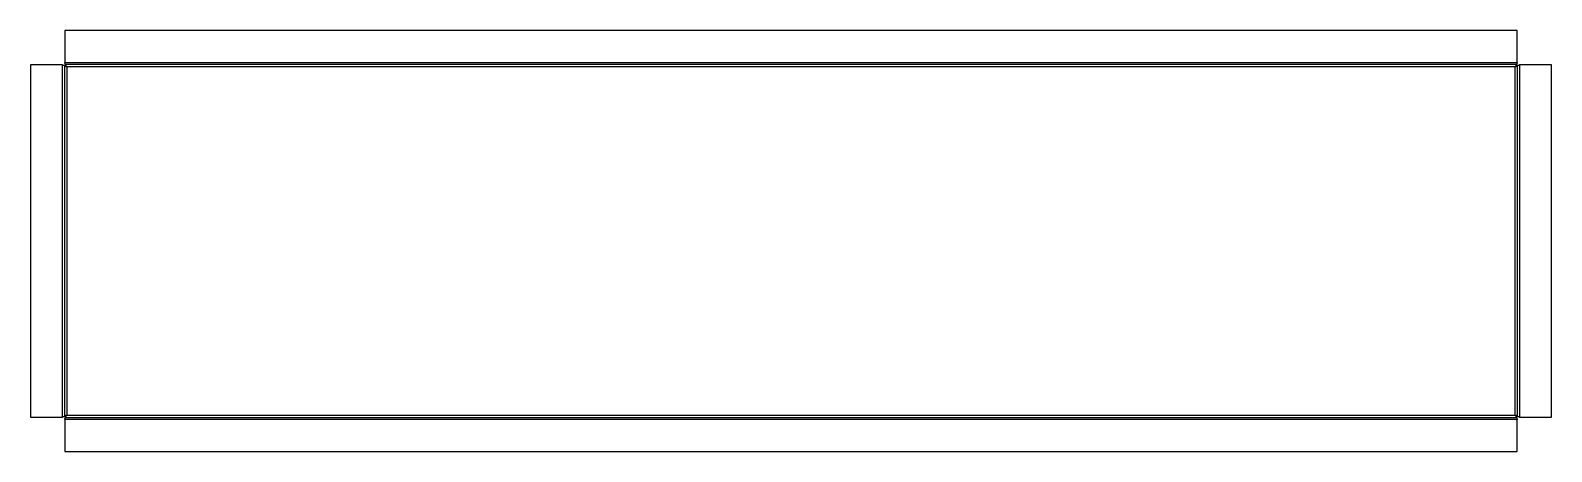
# Model space of a CAD drawing. Header units: millimetres. Extents: x -18 to 789, y 0 to 224.
import ezdxf

# ---------------------------------------------------------------- set-up
doc = ezdxf.new("R2010")
doc.units = ezdxf.units.MM

msp = doc.modelspace()

# ---------------------------------------------------------------- linework, layer by layer
at = {"layer": 'BEND'}
for p, q in [((-0.2, 204.9), (-0.2, 18.63)), ((770.57, 205.39), (0.29, 205.39)), ((771.06, 18.63), (771.06, 204.9)), ((0.29, 18.13), (770.57, 18.13))]:
    msp.add_line(p, q, dxfattribs=at)
at = {"layer": 'BEND_EXTENT'}
for p, q in [((-1.33, 18.33), (-1.33, 205.19)), ((0, 206.52), (770.86, 206.52)), ((0.93, 204.19), (0.93, 19.33)), ((769.86, 204.26), (1, 204.26)), ((769.93, 19.33), (769.93, 204.19)), ((772.19, 205.19), (772.19, 18.33)), ((770.86, 17), (0, 17)), ((1, 19.26), (769.86, 19.26))]:
    msp.add_line(p, q, dxfattribs=at)
at = {"layer": 'OUTER_PROFILES'}
for p, q in [((770.86, 223.52), (0, 223.52)), ((0, 223.52), (0, 206.52)), ((770.86, 206.52), (770.86, 223.52)), ((-1.33, 205.19), (-18.33, 205.19)), ((-18.33, 205.19), (-18.33, 18.33)), ((789.19, 205.19), (772.19, 205.19)), ((789.19, 18.33), (789.19, 205.19)), ((-18.33, 18.33), (-1.33, 18.33)), ((0, 17), (0, 0)), ((770.86, 0), (770.86, 17)), ((772.19, 18.33), (789.19, 18.33)), ((0, 0), (770.86, 0))]:
    msp.add_line(p, q, dxfattribs=at)
for centre, start, end in [((0.96, 204.23), -135, 45), ((769.89, 204.23), 135, 315), ((0.96, 19.3), -45, 135), ((769.89, 19.3), 45, 225)]:
    msp.add_arc(centre, 0.05, start, end, dxfattribs=at)
for points, knots in [([(-1.33, 205.19), (-1.32, 205.19), (-1.31, 205.19), (-1.3, 205.19), (-1.28, 205.19), (-1.27, 205.19), (-1.26, 205.19), (-1.25, 205.19), (-1.24, 205.19), (-1.22, 205.19), (-1.21, 205.19), (-1.2, 205.19), (-1.19, 205.19), (-1.18, 205.19), (-1.17, 205.18), (-1.15, 205.18), (-1.14, 205.18), (-1.13, 205.18), (-1.12, 205.18), (-1.11, 205.18), (-1.09, 205.18), (-1.08, 205.18), (-1.07, 205.17), (-1.06, 205.17), (-1.05, 205.17), (-1.03, 205.17), (-1.02, 205.17), (-1.01, 205.17), (-1, 205.16), (-0.99, 205.16), (-0.97, 205.16), (-0.96, 205.16), (-0.95, 205.16), (-0.94, 205.15), (-0.93, 205.15), (-0.91, 205.15), (-0.9, 205.15), (-0.89, 205.14), (-0.88, 205.14), (-0.87, 205.14), (-0.85, 205.14), (-0.84, 205.13), (-0.83, 205.13), (-0.82, 205.13), (-0.81, 205.13), (-0.79, 205.12), (-0.78, 205.12), (-0.77, 205.12), (-0.76, 205.11), (-0.75, 205.11), (-0.73, 205.11), (-0.72, 205.1), (-0.71, 205.1), (-0.7, 205.1), (-0.69, 205.09), (-0.67, 205.09), (-0.66, 205.08), (-0.65, 205.08), (-0.64, 205.08), (-0.63, 205.07), (-0.61, 205.07), (-0.6, 205.07), (-0.59, 205.06), (-0.58, 205.06), (-0.57, 205.05), (-0.55, 205.05), (-0.54, 205.04), (-0.53, 205.04), (-0.52, 205.04), (-0.51, 205.03), (-0.49, 205.03), (-0.48, 205.02), (-0.47, 205.02), (-0.46, 205.01), (-0.45, 205.01), (-0.43, 205), (-0.42, 205), (-0.41, 204.99), (-0.4, 204.99), (-0.39, 204.98), (-0.38, 204.98), (-0.36, 204.97), (-0.35, 204.97), (-0.34, 204.96), (-0.33, 204.96), (-0.32, 204.95), (-0.3, 204.95), (-0.29, 204.94), (-0.28, 204.94), (-0.27, 204.93), (-0.26, 204.92), (-0.24, 204.92), (-0.23, 204.91), (-0.22, 204.91), (-0.21, 204.9), (-0.2, 204.9), (-0.18, 204.89), (-0.17, 204.88), (-0.16, 204.88), (-0.15, 204.87), (-0.14, 204.87), (-0.12, 204.86), (-0.11, 204.85), (-0.1, 204.85), (-0.09, 204.84), (-0.08, 204.83), (-0.06, 204.83), (-0.05, 204.82), (-0.04, 204.81), (-0.03, 204.81), (-0.02, 204.8), (0, 204.79), (0.01, 204.79), (0.02, 204.78), (0.03, 204.77), (0.04, 204.77), (0.06, 204.76), (0.07, 204.75), (0.08, 204.75), (0.09, 204.74), (0.1, 204.73), (0.12, 204.73), (0.13, 204.72), (0.14, 204.71), (0.15, 204.71), (0.16, 204.7), (0.18, 204.69), (0.19, 204.68), (0.2, 204.68), (0.21, 204.67), (0.22, 204.66), (0.24, 204.65), (0.25, 204.65), (0.26, 204.64), (0.27, 204.63), (0.28, 204.63), (0.3, 204.62), (0.31, 204.61), (0.32, 204.6), (0.33, 204.59), (0.34, 204.59), (0.35, 204.58), (0.37, 204.57), (0.38, 204.56), (0.39, 204.56), (0.4, 204.55), (0.41, 204.54), (0.43, 204.53), (0.44, 204.53), (0.45, 204.52), (0.46, 204.51), (0.47, 204.5), (0.49, 204.49), (0.5, 204.49), (0.51, 204.48), (0.52, 204.47), (0.53, 204.46), (0.55, 204.45), (0.56, 204.45), (0.57, 204.44), (0.58, 204.43), (0.59, 204.42), (0.61, 204.41), (0.62, 204.41), (0.63, 204.4), (0.64, 204.39), (0.65, 204.38), (0.67, 204.37), (0.68, 204.36), (0.69, 204.36), (0.7, 204.35), (0.71, 204.34), (0.73, 204.33), (0.74, 204.32), (0.75, 204.32), (0.76, 204.31), (0.77, 204.3), (0.79, 204.29), (0.8, 204.28), (0.81, 204.27), (0.83, 204.26)], [-0.216126, -0.216126, -0.216126, -0.216126, -0.2130563, -0.2130563, -0.2130563, -0.2099777, -0.2099777, -0.2099777, -0.2068889, -0.2068889, -0.2068889, -0.2037813, -0.2037813, -0.2037813, -0.2006648, -0.2006648, -0.2006648, -0.1975413, -0.1975413, -0.1975413, -0.1943957, -0.1943957, -0.1943957, -0.1912462, -0.1912462, -0.1912462, -0.188094, -0.188094, -0.188094, -0.1849154, -0.1849154, -0.1849154, -0.1817358, -0.1817358, -0.1817358, -0.1785562, -0.1785562, -0.1785562, -0.1753361, -0.1753361, -0.1753361, -0.1721008, -0.1721008, -0.1721008, -0.1688512, -0.1688512, -0.1688512, -0.1655512, -0.1655512, -0.1655512, -0.1622383, -0.1622383, -0.1622383, -0.1589131, -0.1589131, -0.1589131, -0.1555348, -0.1555348, -0.1555348, -0.1521448, -0.1521448, -0.1521448, -0.1487434, -0.1487434, -0.1487434, -0.1452861, -0.1452861, -0.1452861, -0.1418171, -0.1418171, -0.1418171, -0.1383363, -0.1383363, -0.1383363, -0.1347967, -0.1347967, -0.1347967, -0.1312547, -0.1312547, -0.1312547, -0.1277238, -0.1277238, -0.1277238, -0.1241583, -0.1241583, -0.1241583, -0.1206054, -0.1206054, -0.1206054, -0.1170655, -0.1170655, -0.1170655, -0.113494, -0.113494, -0.113494, -0.1099368, -0.1099368, -0.1099368, -0.1063941, -0.1063941, -0.1063941, -0.1028234, -0.1028234, -0.1028234, -0.0992682, -0.0992682, -0.0992682, -0.0957288, -0.0957288, -0.0957288, -0.0921654, -0.0921654, -0.0921654, -0.0886187, -0.0886187, -0.0886187, -0.0850886, -0.0850886, -0.0850886, -0.0815391, -0.0815391, -0.0815391, -0.078007, -0.078007, -0.078007, -0.0744918, -0.0744918, -0.0744918, -0.070952, -0.070952, -0.070952, -0.0674172, -0.0674172, -0.0674172, -0.0638876, -0.0638876, -0.0638876, -0.0603347, -0.0603347, -0.0603347, -0.0567872, -0.0567872, -0.0567872, -0.0532453, -0.0532453, -0.0532453, -0.0496847, -0.0496847, -0.0496847, -0.0461298, -0.0461298, -0.0461298, -0.0425805, -0.0425805, -0.0425805, -0.0390174, -0.0390174, -0.0390174, -0.03546, -0.03546, -0.03546, -0.0319085, -0.0319085, -0.0319085, -0.028348, -0.028348, -0.028348, -0.0247933, -0.0247933, -0.0247933, -0.0212442, -0.0212442, -0.0212442, -0.0176909, -0.0176909, -0.0176909, -0.0141437, -0.0141437, -0.0141437, -0.0100305, -0.0100305, -0.0100305, -0.0100305]), ([(0.93, 204.36), (0.92, 204.38), (0.91, 204.39), (0.9, 204.41), (0.89, 204.42), (0.88, 204.43), (0.88, 204.44), (0.87, 204.45), (0.86, 204.47), (0.85, 204.48), (0.84, 204.49), (0.83, 204.5), (0.83, 204.51), (0.82, 204.53), (0.81, 204.54), (0.8, 204.55), (0.79, 204.56), (0.79, 204.57), (0.78, 204.59), (0.77, 204.6), (0.76, 204.61), (0.75, 204.62), (0.75, 204.63), (0.74, 204.64), (0.73, 204.66), (0.72, 204.67), (0.71, 204.68), (0.71, 204.69), (0.7, 204.7), (0.69, 204.72), (0.68, 204.73), (0.67, 204.74), (0.67, 204.75), (0.66, 204.76), (0.65, 204.78), (0.64, 204.79), (0.63, 204.8), (0.63, 204.81), (0.62, 204.82), (0.61, 204.84), (0.6, 204.85), (0.6, 204.86), (0.59, 204.87), (0.58, 204.88), (0.57, 204.9), (0.57, 204.91), (0.56, 204.92), (0.55, 204.93), (0.54, 204.94), (0.54, 204.96), (0.53, 204.97), (0.52, 204.98), (0.51, 204.99), (0.51, 205), (0.5, 205.02), (0.49, 205.03), (0.49, 205.04), (0.48, 205.05), (0.47, 205.06), (0.46, 205.08), (0.46, 205.09), (0.45, 205.1), (0.44, 205.11), (0.44, 205.12), (0.43, 205.14), (0.42, 205.15), (0.42, 205.16), (0.41, 205.17), (0.4, 205.18), (0.4, 205.2), (0.39, 205.21), (0.38, 205.22), (0.38, 205.23), (0.37, 205.24), (0.36, 205.26), (0.36, 205.27), (0.35, 205.28), (0.34, 205.29), (0.34, 205.3), (0.33, 205.31), (0.33, 205.33), (0.32, 205.34), (0.31, 205.35), (0.31, 205.36), (0.3, 205.37), (0.3, 205.39), (0.29, 205.4), (0.28, 205.41), (0.28, 205.42), (0.27, 205.43), (0.27, 205.45), (0.26, 205.46), (0.26, 205.47), (0.25, 205.48), (0.24, 205.49), (0.24, 205.51), (0.23, 205.52), (0.23, 205.53), (0.22, 205.54), (0.22, 205.55), (0.21, 205.57), (0.21, 205.58), (0.2, 205.59), (0.2, 205.6), (0.19, 205.61), (0.19, 205.63), (0.18, 205.64), (0.18, 205.65), (0.17, 205.66), (0.17, 205.67), (0.16, 205.69), (0.16, 205.7), (0.16, 205.71), (0.15, 205.72), (0.15, 205.73), (0.14, 205.75), (0.14, 205.76), (0.13, 205.77), (0.13, 205.78), (0.13, 205.79), (0.12, 205.81), (0.12, 205.82), (0.11, 205.83), (0.11, 205.84), (0.11, 205.85), (0.1, 205.87), (0.1, 205.88), (0.1, 205.89), (0.09, 205.9), (0.09, 205.91), (0.09, 205.93), (0.08, 205.94), (0.08, 205.95), (0.08, 205.96), (0.07, 205.97), (0.07, 205.99), (0.07, 206), (0.06, 206.01), (0.06, 206.02), (0.06, 206.03), (0.05, 206.04), (0.05, 206.06), (0.05, 206.07), (0.05, 206.08), (0.04, 206.09), (0.04, 206.1), (0.04, 206.12), (0.04, 206.13), (0.04, 206.14), (0.03, 206.15), (0.03, 206.16), (0.03, 206.18), (0.03, 206.19), (0.03, 206.2), (0.02, 206.21), (0.02, 206.22), (0.02, 206.24), (0.02, 206.25), (0.02, 206.26), (0.02, 206.27), (0.01, 206.28), (0.01, 206.3), (0.01, 206.31), (0.01, 206.32), (0.01, 206.33), (0.01, 206.34), (0.01, 206.36), (0.01, 206.37), (0, 206.38), (0, 206.39), (0, 206.4), (0, 206.42), (0, 206.43), (0, 206.44), (0, 206.45), (0, 206.46), (0, 206.48), (0, 206.49), (0, 206.5), (0, 206.51), (0, 206.52)], [-0.180272, -0.180272, -0.180272, -0.180272, -0.1762299, -0.1762299, -0.1762299, -0.1727528, -0.1727528, -0.1727528, -0.1692778, -0.1692778, -0.1692778, -0.165815, -0.165815, -0.165815, -0.1623548, -0.1623548, -0.1623548, -0.1588971, -0.1588971, -0.1588971, -0.1554586, -0.1554586, -0.1554586, -0.1520295, -0.1520295, -0.1520295, -0.1486097, -0.1486097, -0.1486097, -0.1452175, -0.1452175, -0.1452175, -0.1418337, -0.1418337, -0.1418337, -0.1384579, -0.1384579, -0.1384579, -0.1351127, -0.1351127, -0.1351127, -0.131775, -0.131775, -0.131775, -0.1284446, -0.1284446, -0.1284446, -0.1251481, -0.1251481, -0.1251481, -0.1218587, -0.1218587, -0.1218587, -0.1185764, -0.1185764, -0.1185764, -0.1153314, -0.1153314, -0.1153314, -0.1120936, -0.1120936, -0.1120936, -0.1088633, -0.1088633, -0.1088633, -0.1056738, -0.1056738, -0.1056738, -0.1024921, -0.1024921, -0.1024921, -0.0993191, -0.0993191, -0.0993191, -0.0961951, -0.0961951, -0.0961951, -0.0930849, -0.0930849, -0.0930849, -0.0899878, -0.0899878, -0.0899878, -0.0869403, -0.0869403, -0.0869403, -0.0839045, -0.0839045, -0.0839045, -0.0808801, -0.0808801, -0.0808801, -0.077905, -0.077905, -0.077905, -0.0749406, -0.0749406, -0.0749406, -0.0719871, -0.0719871, -0.0719871, -0.0690828, -0.0690828, -0.0690828, -0.0661893, -0.0661893, -0.0661893, -0.0633071, -0.0633071, -0.0633071, -0.060474, -0.060474, -0.060474, -0.0576522, -0.0576522, -0.0576522, -0.05484, -0.05484, -0.05484, -0.0520729, -0.0520729, -0.0520729, -0.0493148, -0.0493148, -0.0493148, -0.0465656, -0.0465656, -0.0465656, -0.0438591, -0.0438591, -0.0438591, -0.0411619, -0.0411619, -0.0411619, -0.0384745, -0.0384745, -0.0384745, -0.0358272, -0.0358272, -0.0358272, -0.0331905, -0.0331905, -0.0331905, -0.0305651, -0.0305651, -0.0305651, -0.0279771, -0.0279771, -0.0279771, -0.0253951, -0.0253951, -0.0253951, -0.0228128, -0.0228128, -0.0228128, -0.0202511, -0.0202511, -0.0202511, -0.0176907, -0.0176907, -0.0176907, -0.0151324, -0.0151324, -0.0151324, -0.0125912, -0.0125912, -0.0125912, -0.0100549, -0.0100549, -0.0100549, -0.0075249, -0.0075249, -0.0075249, -0.0050093, -0.0050093, -0.0050093, -0.0025012, -0.0025012, -0.0025012, 0, 0, 0, 0]), ([(0.83, 204.26), (0.84, 204.25), (0.85, 204.25), (0.86, 204.24), (0.87, 204.23), (0.88, 204.22), (0.89, 204.22), (0.91, 204.21), (0.92, 204.2), (0.93, 204.19)], [-0.01003048, -0.01003048, -0.01003048, -0.01003048, -0.00706338, -0.00706338, -0.00706338, -0.00352949, -0.00352949, -0.00352949, 0, 0, 0, 0]), ([(1, 204.26), (0.99, 204.27), (0.98, 204.29), (0.98, 204.3), (0.97, 204.31), (0.96, 204.32), (0.95, 204.33), (0.94, 204.34), (0.94, 204.35), (0.93, 204.36)], [-0.190175945, -0.190175945, -0.190175945, -0.190175945, -0.186683291, -0.186683291, -0.186683291, -0.183194691, -0.183194691, -0.183194691, -0.180272002, -0.180272002, -0.180272002, -0.180272002]), ([(769.93, 204.36), (769.92, 204.35), (769.92, 204.34), (769.91, 204.33), (769.9, 204.32), (769.89, 204.31), (769.88, 204.3), (769.88, 204.29), (769.87, 204.27), (769.86, 204.26)], [-0.01003048, -0.01003048, -0.01003048, -0.01003048, -0.00706338, -0.00706338, -0.00706338, -0.00352949, -0.00352949, -0.00352949, 0, 0, 0, 0]), ([(770.86, 206.52), (770.86, 206.51), (770.86, 206.5), (770.86, 206.49), (770.86, 206.48), (770.86, 206.46), (770.86, 206.45), (770.86, 206.43), (770.86, 206.4), (770.85, 206.38), (770.85, 206.37), (770.85, 206.36), (770.85, 206.34), (770.85, 206.33), (770.85, 206.32), (770.85, 206.31), (770.85, 206.3), (770.84, 206.28), (770.84, 206.27), (770.84, 206.26), (770.84, 206.25), (770.84, 206.24), (770.84, 206.22), (770.84, 206.21), (770.83, 206.2), (770.83, 206.19), (770.83, 206.18), (770.83, 206.16), (770.83, 206.15), (770.82, 206.14), (770.82, 206.13), (770.82, 206.12), (770.82, 206.1), (770.81, 206.09), (770.81, 206.08), (770.81, 206.07), (770.81, 206.06), (770.8, 206.04), (770.8, 206.03), (770.8, 206.02), (770.8, 206.01), (770.79, 206), (770.79, 205.99), (770.79, 205.97), (770.78, 205.96), (770.78, 205.95), (770.78, 205.94), (770.77, 205.93), (770.77, 205.91), (770.77, 205.9), (770.76, 205.89), (770.76, 205.88), (770.76, 205.87), (770.75, 205.85), (770.75, 205.84), (770.74, 205.83), (770.74, 205.82), (770.74, 205.81), (770.73, 205.79), (770.73, 205.78), (770.72, 205.77), (770.72, 205.76), (770.72, 205.75), (770.71, 205.73), (770.71, 205.72), (770.7, 205.71), (770.7, 205.7), (770.69, 205.69), (770.69, 205.67), (770.68, 205.66), (770.68, 205.65), (770.68, 205.64), (770.67, 205.63), (770.67, 205.61), (770.66, 205.6), (770.66, 205.59), (770.65, 205.58), (770.65, 205.57), (770.64, 205.55), (770.64, 205.54), (770.63, 205.53), (770.62, 205.52), (770.62, 205.51), (770.61, 205.49), (770.61, 205.48), (770.6, 205.47), (770.6, 205.46), (770.59, 205.45), (770.59, 205.43), (770.58, 205.42), (770.57, 205.41), (770.57, 205.4), (770.56, 205.39), (770.56, 205.37), (770.55, 205.36), (770.54, 205.35), (770.54, 205.34), (770.53, 205.33), (770.53, 205.31), (770.52, 205.3), (770.51, 205.29), (770.51, 205.28), (770.5, 205.27), (770.49, 205.26), (770.49, 205.24), (770.48, 205.23), (770.48, 205.22), (770.47, 205.21), (770.46, 205.2), (770.46, 205.18), (770.45, 205.17), (770.44, 205.16), (770.44, 205.15), (770.43, 205.14), (770.42, 205.12), (770.41, 205.11), (770.41, 205.1), (770.4, 205.09), (770.39, 205.08), (770.39, 205.06), (770.38, 205.05), (770.37, 205.04), (770.37, 205.03), (770.36, 205.02), (770.35, 205), (770.34, 204.99), (770.34, 204.98), (770.33, 204.97), (770.32, 204.96), (770.31, 204.94), (770.31, 204.93), (770.3, 204.92), (770.29, 204.91), (770.28, 204.9), (770.28, 204.88), (770.27, 204.87), (770.26, 204.86), (770.25, 204.85), (770.25, 204.84), (770.24, 204.82), (770.23, 204.81), (770.22, 204.8), (770.22, 204.79), (770.21, 204.78), (770.2, 204.76), (770.19, 204.75), (770.18, 204.74), (770.18, 204.73), (770.17, 204.72), (770.16, 204.7), (770.15, 204.69), (770.15, 204.68), (770.14, 204.67), (770.13, 204.66), (770.12, 204.64), (770.11, 204.63), (770.11, 204.62), (770.1, 204.61), (770.09, 204.6), (770.08, 204.59), (770.07, 204.57), (770.06, 204.56), (770.06, 204.55), (770.05, 204.54), (770.04, 204.53), (770.03, 204.51), (770.02, 204.5), (770.02, 204.49), (770.01, 204.48), (770, 204.47), (769.99, 204.45), (769.98, 204.44), (769.97, 204.43), (769.97, 204.42), (769.96, 204.41), (769.95, 204.39), (769.94, 204.38), (769.93, 204.36)], [-0.216126, -0.216126, -0.216126, -0.216126, -0.2130562, -0.2130562, -0.2130562, -0.2099776, -0.2099776, -0.2099776, -0.2037813, -0.2037813, -0.2037813, -0.2006648, -0.2006648, -0.2006648, -0.1975412, -0.1975412, -0.1975412, -0.1943956, -0.1943956, -0.1943956, -0.1912462, -0.1912462, -0.1912462, -0.1880939, -0.1880939, -0.1880939, -0.1849153, -0.1849153, -0.1849153, -0.1817357, -0.1817357, -0.1817357, -0.1785561, -0.1785561, -0.1785561, -0.1753361, -0.1753361, -0.1753361, -0.1721007, -0.1721007, -0.1721007, -0.1688511, -0.1688511, -0.1688511, -0.1655512, -0.1655512, -0.1655512, -0.1622383, -0.1622383, -0.1622383, -0.1589131, -0.1589131, -0.1589131, -0.1555348, -0.1555348, -0.1555348, -0.1521448, -0.1521448, -0.1521448, -0.1487434, -0.1487434, -0.1487434, -0.1452861, -0.1452861, -0.1452861, -0.1418171, -0.1418171, -0.1418171, -0.1383362, -0.1383362, -0.1383362, -0.1347966, -0.1347966, -0.1347966, -0.1312546, -0.1312546, -0.1312546, -0.1277238, -0.1277238, -0.1277238, -0.1241583, -0.1241583, -0.1241583, -0.1206053, -0.1206053, -0.1206053, -0.1170655, -0.1170655, -0.1170655, -0.113494, -0.113494, -0.113494, -0.1099367, -0.1099367, -0.1099367, -0.1063941, -0.1063941, -0.1063941, -0.1028233, -0.1028233, -0.1028233, -0.0992682, -0.0992682, -0.0992682, -0.0957288, -0.0957288, -0.0957288, -0.0921654, -0.0921654, -0.0921654, -0.0886186, -0.0886186, -0.0886186, -0.0850886, -0.0850886, -0.0850886, -0.0815391, -0.0815391, -0.0815391, -0.078007, -0.078007, -0.078007, -0.0744918, -0.0744918, -0.0744918, -0.070952, -0.070952, -0.070952, -0.0674172, -0.0674172, -0.0674172, -0.0638876, -0.0638876, -0.0638876, -0.0603347, -0.0603347, -0.0603347, -0.0567872, -0.0567872, -0.0567872, -0.0532453, -0.0532453, -0.0532453, -0.0496847, -0.0496847, -0.0496847, -0.0461298, -0.0461298, -0.0461298, -0.0425805, -0.0425805, -0.0425805, -0.0390174, -0.0390174, -0.0390174, -0.03546, -0.03546, -0.03546, -0.0319085, -0.0319085, -0.0319085, -0.028348, -0.028348, -0.028348, -0.0247933, -0.0247933, -0.0247933, -0.0212442, -0.0212442, -0.0212442, -0.0176909, -0.0176909, -0.0176909, -0.0141437, -0.0141437, -0.0141437, -0.0100305, -0.0100305, -0.0100305, -0.0100305]), ([(769.93, 204.19), (769.94, 204.2), (769.95, 204.21), (769.97, 204.22), (769.98, 204.22), (769.99, 204.23), (770, 204.24), (770.01, 204.25), (770.02, 204.25), (770.03, 204.26)], [-0.190175976, -0.190175976, -0.190175976, -0.190175976, -0.186683321, -0.186683321, -0.186683321, -0.18319472, -0.18319472, -0.18319472, -0.18027203, -0.18027203, -0.18027203, -0.18027203]), ([(770.03, 204.26), (770.05, 204.27), (770.06, 204.28), (770.07, 204.29), (770.08, 204.3), (770.1, 204.31), (770.11, 204.32), (770.12, 204.32), (770.13, 204.33), (770.14, 204.34), (770.16, 204.35), (770.17, 204.36), (770.18, 204.36), (770.19, 204.37), (770.2, 204.38), (770.22, 204.39), (770.23, 204.4), (770.24, 204.41), (770.25, 204.41), (770.26, 204.42), (770.28, 204.43), (770.29, 204.44), (770.3, 204.45), (770.31, 204.45), (770.32, 204.46), (770.34, 204.47), (770.35, 204.48), (770.36, 204.49), (770.37, 204.49), (770.38, 204.5), (770.4, 204.51), (770.41, 204.52), (770.42, 204.53), (770.43, 204.53), (770.44, 204.54), (770.46, 204.55), (770.47, 204.56), (770.48, 204.56), (770.49, 204.57), (770.5, 204.58), (770.52, 204.59), (770.53, 204.59), (770.54, 204.6), (770.55, 204.61), (770.56, 204.62), (770.58, 204.63), (770.59, 204.63), (770.6, 204.64), (770.61, 204.65), (770.62, 204.65), (770.64, 204.66), (770.65, 204.67), (770.66, 204.68), (770.67, 204.68), (770.68, 204.69), (770.7, 204.7), (770.71, 204.71), (770.72, 204.71), (770.73, 204.72), (770.74, 204.73), (770.75, 204.73), (770.77, 204.74), (770.78, 204.75), (770.79, 204.75), (770.8, 204.76), (770.81, 204.77), (770.83, 204.77), (770.84, 204.78), (770.85, 204.79), (770.86, 204.79), (770.87, 204.8), (770.89, 204.81), (770.9, 204.81), (770.91, 204.82), (770.92, 204.83), (770.93, 204.83), (770.95, 204.84), (770.96, 204.85), (770.97, 204.85), (770.98, 204.86), (770.99, 204.87), (771.01, 204.87), (771.02, 204.88), (771.03, 204.88), (771.04, 204.89), (771.05, 204.9), (771.07, 204.9), (771.08, 204.91), (771.09, 204.91), (771.1, 204.92), (771.11, 204.92), (771.13, 204.93), (771.14, 204.94), (771.15, 204.94), (771.16, 204.95), (771.17, 204.95), (771.19, 204.96), (771.2, 204.96), (771.21, 204.97), (771.22, 204.97), (771.23, 204.98), (771.25, 204.98), (771.26, 204.99), (771.27, 204.99), (771.28, 205), (771.29, 205), (771.31, 205.01), (771.32, 205.01), (771.33, 205.02), (771.34, 205.02), (771.35, 205.03), (771.37, 205.03), (771.38, 205.04), (771.39, 205.04), (771.4, 205.04), (771.41, 205.05), (771.43, 205.05), (771.44, 205.06), (771.45, 205.06), (771.46, 205.07), (771.47, 205.07), (771.48, 205.07), (771.5, 205.08), (771.51, 205.08), (771.52, 205.08), (771.53, 205.09), (771.54, 205.09), (771.56, 205.1), (771.57, 205.1), (771.58, 205.1), (771.59, 205.11), (771.6, 205.11), (771.62, 205.11), (771.63, 205.12), (771.64, 205.12), (771.65, 205.12), (771.66, 205.13), (771.68, 205.13), (771.69, 205.13), (771.7, 205.13), (771.71, 205.14), (771.72, 205.14), (771.74, 205.14), (771.75, 205.14), (771.76, 205.15), (771.77, 205.15), (771.78, 205.15), (771.8, 205.15), (771.81, 205.16), (771.82, 205.16), (771.83, 205.16), (771.84, 205.16), (771.86, 205.16), (771.87, 205.17), (771.88, 205.17), (771.89, 205.17), (771.9, 205.17), (771.92, 205.17), (771.93, 205.17), (771.94, 205.18), (771.95, 205.18), (771.96, 205.18), (771.98, 205.18), (771.99, 205.18), (772, 205.18), (772.01, 205.18), (772.02, 205.18), (772.04, 205.19), (772.05, 205.19), (772.06, 205.19), (772.07, 205.19), (772.08, 205.19), (772.1, 205.19), (772.11, 205.19), (772.12, 205.19), (772.13, 205.19), (772.14, 205.19), (772.16, 205.19), (772.17, 205.19), (772.18, 205.19), (772.19, 205.19)], [-0.180272, -0.180272, -0.180272, -0.180272, -0.1762299, -0.1762299, -0.1762299, -0.1727528, -0.1727528, -0.1727528, -0.1692778, -0.1692778, -0.1692778, -0.1658151, -0.1658151, -0.1658151, -0.1623548, -0.1623548, -0.1623548, -0.1588971, -0.1588971, -0.1588971, -0.1554586, -0.1554586, -0.1554586, -0.1520296, -0.1520296, -0.1520296, -0.1486098, -0.1486098, -0.1486098, -0.1452175, -0.1452175, -0.1452175, -0.1418337, -0.1418337, -0.1418337, -0.1384579, -0.1384579, -0.1384579, -0.1351128, -0.1351128, -0.1351128, -0.131775, -0.131775, -0.131775, -0.1284446, -0.1284446, -0.1284446, -0.1251481, -0.1251481, -0.1251481, -0.1218587, -0.1218587, -0.1218587, -0.1185764, -0.1185764, -0.1185764, -0.1153314, -0.1153314, -0.1153314, -0.1120937, -0.1120937, -0.1120937, -0.1088633, -0.1088633, -0.1088633, -0.1056738, -0.1056738, -0.1056738, -0.1024921, -0.1024921, -0.1024921, -0.0993191, -0.0993191, -0.0993191, -0.0961951, -0.0961951, -0.0961951, -0.0930849, -0.0930849, -0.0930849, -0.0899878, -0.0899878, -0.0899878, -0.0869403, -0.0869403, -0.0869403, -0.0839045, -0.0839045, -0.0839045, -0.0808801, -0.0808801, -0.0808801, -0.077905, -0.077905, -0.077905, -0.0749407, -0.0749407, -0.0749407, -0.0719871, -0.0719871, -0.0719871, -0.0690828, -0.0690828, -0.0690828, -0.0661894, -0.0661894, -0.0661894, -0.0633071, -0.0633071, -0.0633071, -0.060474, -0.060474, -0.060474, -0.0576522, -0.0576522, -0.0576522, -0.05484, -0.05484, -0.05484, -0.0520729, -0.0520729, -0.0520729, -0.0493148, -0.0493148, -0.0493148, -0.0465656, -0.0465656, -0.0465656, -0.0438591, -0.0438591, -0.0438591, -0.0411619, -0.0411619, -0.0411619, -0.0384745, -0.0384745, -0.0384745, -0.0358272, -0.0358272, -0.0358272, -0.0331905, -0.0331905, -0.0331905, -0.0305651, -0.0305651, -0.0305651, -0.0279771, -0.0279771, -0.0279771, -0.0253951, -0.0253951, -0.0253951, -0.0228128, -0.0228128, -0.0228128, -0.0202511, -0.0202511, -0.0202511, -0.0176907, -0.0176907, -0.0176907, -0.0151324, -0.0151324, -0.0151324, -0.0125912, -0.0125912, -0.0125912, -0.0100549, -0.0100549, -0.0100549, -0.0075249, -0.0075249, -0.0075249, -0.0050093, -0.0050093, -0.0050093, -0.0025012, -0.0025012, -0.0025012, 0, 0, 0, 0]), ([(0.83, 19.26), (0.81, 19.25), (0.8, 19.24), (0.79, 19.23), (0.77, 19.22), (0.76, 19.22), (0.75, 19.21), (0.74, 19.2), (0.73, 19.19), (0.71, 19.18), (0.7, 19.18), (0.69, 19.17), (0.68, 19.16), (0.67, 19.15), (0.65, 19.14), (0.64, 19.13), (0.63, 19.13), (0.62, 19.12), (0.61, 19.11), (0.59, 19.1), (0.58, 19.09), (0.57, 19.09), (0.56, 19.08), (0.55, 19.07), (0.53, 19.06), (0.52, 19.05), (0.51, 19.05), (0.5, 19.04), (0.49, 19.03), (0.47, 19.02), (0.46, 19.01), (0.45, 19.01), (0.44, 19), (0.43, 18.99), (0.41, 18.98), (0.4, 18.98), (0.39, 18.97), (0.38, 18.96), (0.37, 18.95), (0.35, 18.94), (0.34, 18.94), (0.33, 18.93), (0.32, 18.92), (0.31, 18.91), (0.3, 18.91), (0.28, 18.9), (0.27, 18.89), (0.26, 18.88), (0.25, 18.88), (0.24, 18.87), (0.22, 18.86), (0.21, 18.85), (0.2, 18.85), (0.19, 18.84), (0.18, 18.83), (0.16, 18.83), (0.15, 18.82), (0.14, 18.81), (0.13, 18.8), (0.12, 18.8), (0.1, 18.79), (0.09, 18.78), (0.08, 18.78), (0.07, 18.77), (0.06, 18.76), (0.04, 18.76), (0.03, 18.75), (0.02, 18.74), (0.01, 18.74), (0, 18.73), (-0.02, 18.72), (-0.03, 18.72), (-0.04, 18.71), (-0.05, 18.7), (-0.06, 18.7), (-0.08, 18.69), (-0.09, 18.68), (-0.1, 18.68), (-0.11, 18.67), (-0.12, 18.66), (-0.14, 18.66), (-0.15, 18.65), (-0.16, 18.65), (-0.17, 18.64), (-0.18, 18.63), (-0.2, 18.63), (-0.21, 18.62), (-0.22, 18.62), (-0.23, 18.61), (-0.24, 18.61), (-0.26, 18.6), (-0.27, 18.59), (-0.28, 18.59), (-0.29, 18.58), (-0.3, 18.58), (-0.32, 18.57), (-0.33, 18.57), (-0.34, 18.56), (-0.35, 18.56), (-0.36, 18.55), (-0.38, 18.55), (-0.39, 18.54), (-0.4, 18.54), (-0.41, 18.53), (-0.42, 18.53), (-0.43, 18.52), (-0.45, 18.52), (-0.46, 18.51), (-0.47, 18.51), (-0.48, 18.5), (-0.49, 18.5), (-0.51, 18.49), (-0.52, 18.49), (-0.53, 18.48), (-0.54, 18.48), (-0.55, 18.48), (-0.57, 18.47), (-0.58, 18.47), (-0.59, 18.46), (-0.6, 18.46), (-0.61, 18.45), (-0.63, 18.45), (-0.64, 18.45), (-0.65, 18.44), (-0.66, 18.44), (-0.67, 18.44), (-0.69, 18.43), (-0.7, 18.43), (-0.71, 18.42), (-0.72, 18.42), (-0.73, 18.42), (-0.75, 18.41), (-0.76, 18.41), (-0.77, 18.41), (-0.78, 18.4), (-0.79, 18.4), (-0.81, 18.4), (-0.82, 18.4), (-0.83, 18.39), (-0.84, 18.39), (-0.85, 18.39), (-0.87, 18.38), (-0.88, 18.38), (-0.89, 18.38), (-0.9, 18.38), (-0.91, 18.37), (-0.93, 18.37), (-0.94, 18.37), (-0.95, 18.37), (-0.96, 18.37), (-0.97, 18.36), (-0.99, 18.36), (-1, 18.36), (-1.01, 18.36), (-1.02, 18.36), (-1.03, 18.35), (-1.05, 18.35), (-1.06, 18.35), (-1.07, 18.35), (-1.08, 18.35), (-1.09, 18.35), (-1.11, 18.35), (-1.12, 18.34), (-1.13, 18.34), (-1.14, 18.34), (-1.15, 18.34), (-1.17, 18.34), (-1.18, 18.34), (-1.19, 18.34), (-1.2, 18.34), (-1.21, 18.34), (-1.22, 18.34), (-1.24, 18.33), (-1.25, 18.33), (-1.26, 18.33), (-1.27, 18.33), (-1.28, 18.33), (-1.3, 18.33), (-1.31, 18.33), (-1.32, 18.33), (-1.33, 18.33)], [-0.180272, -0.180272, -0.180272, -0.180272, -0.1762299, -0.1762299, -0.1762299, -0.1727528, -0.1727528, -0.1727528, -0.1692778, -0.1692778, -0.1692778, -0.1658151, -0.1658151, -0.1658151, -0.1623548, -0.1623548, -0.1623548, -0.1588971, -0.1588971, -0.1588971, -0.1554586, -0.1554586, -0.1554586, -0.1520296, -0.1520296, -0.1520296, -0.1486098, -0.1486098, -0.1486098, -0.1452175, -0.1452175, -0.1452175, -0.1418337, -0.1418337, -0.1418337, -0.1384579, -0.1384579, -0.1384579, -0.1351128, -0.1351128, -0.1351128, -0.131775, -0.131775, -0.131775, -0.1284446, -0.1284446, -0.1284446, -0.1251481, -0.1251481, -0.1251481, -0.1218587, -0.1218587, -0.1218587, -0.1185764, -0.1185764, -0.1185764, -0.1153314, -0.1153314, -0.1153314, -0.1120937, -0.1120937, -0.1120937, -0.1088633, -0.1088633, -0.1088633, -0.1056738, -0.1056738, -0.1056738, -0.1024921, -0.1024921, -0.1024921, -0.0993191, -0.0993191, -0.0993191, -0.0961951, -0.0961951, -0.0961951, -0.0930849, -0.0930849, -0.0930849, -0.0899878, -0.0899878, -0.0899878, -0.0869403, -0.0869403, -0.0869403, -0.0839045, -0.0839045, -0.0839045, -0.0808801, -0.0808801, -0.0808801, -0.077905, -0.077905, -0.077905, -0.0749407, -0.0749407, -0.0749407, -0.0719871, -0.0719871, -0.0719871, -0.0690828, -0.0690828, -0.0690828, -0.0661894, -0.0661894, -0.0661894, -0.0633071, -0.0633071, -0.0633071, -0.060474, -0.060474, -0.060474, -0.0576522, -0.0576522, -0.0576522, -0.05484, -0.05484, -0.05484, -0.0520729, -0.0520729, -0.0520729, -0.0493148, -0.0493148, -0.0493148, -0.0465656, -0.0465656, -0.0465656, -0.0438591, -0.0438591, -0.0438591, -0.0411619, -0.0411619, -0.0411619, -0.0384745, -0.0384745, -0.0384745, -0.0358272, -0.0358272, -0.0358272, -0.0331905, -0.0331905, -0.0331905, -0.0305651, -0.0305651, -0.0305651, -0.0279771, -0.0279771, -0.0279771, -0.0253951, -0.0253951, -0.0253951, -0.0228128, -0.0228128, -0.0228128, -0.0202511, -0.0202511, -0.0202511, -0.0176907, -0.0176907, -0.0176907, -0.0151324, -0.0151324, -0.0151324, -0.0125912, -0.0125912, -0.0125912, -0.0100549, -0.0100549, -0.0100549, -0.0075249, -0.0075249, -0.0075249, -0.0050093, -0.0050093, -0.0050093, -0.0025012, -0.0025012, -0.0025012, 0, 0, 0, 0]), ([(0, 17), (0, 17.01), (0, 17.02), (0, 17.04), (0, 17.05), (0, 17.06), (0, 17.07), (0, 17.08), (0, 17.1), (0, 17.11), (0, 17.12), (0, 17.13), (0, 17.14), (0.01, 17.16), (0.01, 17.17), (0.01, 17.18), (0.01, 17.2), (0.01, 17.23), (0.02, 17.25), (0.02, 17.26), (0.02, 17.28), (0.02, 17.29), (0.02, 17.3), (0.02, 17.31), (0.03, 17.32), (0.03, 17.34), (0.03, 17.35), (0.03, 17.36), (0.03, 17.37), (0.04, 17.38), (0.04, 17.4), (0.04, 17.41), (0.04, 17.42), (0.04, 17.43), (0.05, 17.44), (0.05, 17.45), (0.05, 17.47), (0.05, 17.48), (0.06, 17.49), (0.06, 17.5), (0.06, 17.51), (0.07, 17.53), (0.07, 17.54), (0.07, 17.55), (0.08, 17.56), (0.08, 17.57), (0.08, 17.59), (0.09, 17.6), (0.09, 17.61), (0.09, 17.62), (0.1, 17.63), (0.1, 17.65), (0.1, 17.66), (0.11, 17.67), (0.11, 17.68), (0.11, 17.69), (0.12, 17.71), (0.12, 17.72), (0.13, 17.73), (0.13, 17.74), (0.13, 17.75), (0.14, 17.77), (0.14, 17.78), (0.15, 17.79), (0.15, 17.8), (0.16, 17.81), (0.16, 17.83), (0.16, 17.84), (0.17, 17.85), (0.17, 17.86), (0.18, 17.87), (0.18, 17.89), (0.19, 17.9), (0.19, 17.91), (0.2, 17.92), (0.2, 17.93), (0.21, 17.95), (0.21, 17.96), (0.22, 17.97), (0.22, 17.98), (0.23, 17.99), (0.23, 18.01), (0.24, 18.02), (0.24, 18.03), (0.25, 18.04), (0.26, 18.05), (0.26, 18.07), (0.27, 18.08), (0.27, 18.09), (0.28, 18.1), (0.28, 18.11), (0.29, 18.13), (0.3, 18.14), (0.3, 18.15), (0.31, 18.16), (0.31, 18.17), (0.32, 18.18), (0.33, 18.2), (0.33, 18.21), (0.34, 18.22), (0.34, 18.23), (0.35, 18.24), (0.36, 18.26), (0.36, 18.27), (0.37, 18.28), (0.38, 18.29), (0.38, 18.3), (0.39, 18.32), (0.4, 18.33), (0.4, 18.34), (0.41, 18.35), (0.42, 18.36), (0.42, 18.38), (0.43, 18.39), (0.44, 18.4), (0.44, 18.41), (0.45, 18.42), (0.46, 18.44), (0.46, 18.45), (0.47, 18.46), (0.48, 18.47), (0.49, 18.48), (0.49, 18.5), (0.5, 18.51), (0.51, 18.52), (0.51, 18.53), (0.52, 18.54), (0.53, 18.56), (0.54, 18.57), (0.54, 18.58), (0.55, 18.59), (0.56, 18.6), (0.57, 18.62), (0.57, 18.63), (0.58, 18.64), (0.59, 18.65), (0.6, 18.66), (0.6, 18.68), (0.61, 18.69), (0.62, 18.7), (0.63, 18.71), (0.63, 18.72), (0.64, 18.74), (0.65, 18.75), (0.66, 18.76), (0.67, 18.77), (0.67, 18.78), (0.68, 18.8), (0.69, 18.81), (0.7, 18.82), (0.71, 18.83), (0.71, 18.84), (0.72, 18.86), (0.73, 18.87), (0.74, 18.88), (0.75, 18.89), (0.75, 18.9), (0.76, 18.91), (0.77, 18.93), (0.78, 18.94), (0.79, 18.95), (0.79, 18.96), (0.8, 18.97), (0.81, 18.99), (0.82, 19), (0.83, 19.01), (0.83, 19.02), (0.84, 19.03), (0.85, 19.05), (0.86, 19.06), (0.87, 19.07), (0.88, 19.08), (0.88, 19.09), (0.89, 19.11), (0.9, 19.12), (0.91, 19.13), (0.92, 19.15), (0.93, 19.16)], [-0.216126, -0.216126, -0.216126, -0.216126, -0.2130562, -0.2130562, -0.2130562, -0.2099776, -0.2099776, -0.2099776, -0.2068888, -0.2068888, -0.2068888, -0.2037813, -0.2037813, -0.2037813, -0.2006648, -0.2006648, -0.2006648, -0.1943956, -0.1943956, -0.1943956, -0.1912462, -0.1912462, -0.1912462, -0.1880939, -0.1880939, -0.1880939, -0.1849153, -0.1849153, -0.1849153, -0.1817357, -0.1817357, -0.1817357, -0.1785561, -0.1785561, -0.1785561, -0.1753361, -0.1753361, -0.1753361, -0.1721007, -0.1721007, -0.1721007, -0.1688511, -0.1688511, -0.1688511, -0.1655512, -0.1655512, -0.1655512, -0.1622383, -0.1622383, -0.1622383, -0.1589131, -0.1589131, -0.1589131, -0.1555348, -0.1555348, -0.1555348, -0.1521448, -0.1521448, -0.1521448, -0.1487434, -0.1487434, -0.1487434, -0.1452861, -0.1452861, -0.1452861, -0.1418171, -0.1418171, -0.1418171, -0.1383362, -0.1383362, -0.1383362, -0.1347966, -0.1347966, -0.1347966, -0.1312546, -0.1312546, -0.1312546, -0.1277238, -0.1277238, -0.1277238, -0.1241583, -0.1241583, -0.1241583, -0.1206053, -0.1206053, -0.1206053, -0.1170655, -0.1170655, -0.1170655, -0.113494, -0.113494, -0.113494, -0.1099367, -0.1099367, -0.1099367, -0.1063941, -0.1063941, -0.1063941, -0.1028233, -0.1028233, -0.1028233, -0.0992682, -0.0992682, -0.0992682, -0.0957288, -0.0957288, -0.0957288, -0.0921654, -0.0921654, -0.0921654, -0.0886186, -0.0886186, -0.0886186, -0.0850886, -0.0850886, -0.0850886, -0.0815391, -0.0815391, -0.0815391, -0.078007, -0.078007, -0.078007, -0.0744918, -0.0744918, -0.0744918, -0.070952, -0.070952, -0.070952, -0.0674172, -0.0674172, -0.0674172, -0.0638876, -0.0638876, -0.0638876, -0.0603347, -0.0603347, -0.0603347, -0.0567872, -0.0567872, -0.0567872, -0.0532453, -0.0532453, -0.0532453, -0.0496847, -0.0496847, -0.0496847, -0.0461298, -0.0461298, -0.0461298, -0.0425805, -0.0425805, -0.0425805, -0.0390174, -0.0390174, -0.0390174, -0.03546, -0.03546, -0.03546, -0.0319085, -0.0319085, -0.0319085, -0.028348, -0.028348, -0.028348, -0.0247933, -0.0247933, -0.0247933, -0.0212442, -0.0212442, -0.0212442, -0.0176909, -0.0176909, -0.0176909, -0.0141437, -0.0141437, -0.0141437, -0.0100305, -0.0100305, -0.0100305, -0.0100305]), ([(0.93, 19.33), (0.92, 19.32), (0.91, 19.32), (0.89, 19.31), (0.88, 19.3), (0.87, 19.29), (0.86, 19.28), (0.85, 19.28), (0.84, 19.27), (0.83, 19.26)], [-0.190175976, -0.190175976, -0.190175976, -0.190175976, -0.186683321, -0.186683321, -0.186683321, -0.18319472, -0.18319472, -0.18319472, -0.18027203, -0.18027203, -0.18027203, -0.18027203]), ([(0.93, 19.16), (0.94, 19.17), (0.94, 19.18), (0.95, 19.19), (0.96, 19.2), (0.97, 19.21), (0.98, 19.23), (0.98, 19.24), (0.99, 19.25), (1, 19.26)], [-0.01003048, -0.01003048, -0.01003048, -0.01003048, -0.00706338, -0.00706338, -0.00706338, -0.00352949, -0.00352949, -0.00352949, 0, 0, 0, 0]), ([(769.86, 19.26), (769.87, 19.25), (769.88, 19.24), (769.88, 19.23), (769.89, 19.21), (769.9, 19.2), (769.91, 19.19), (769.92, 19.18), (769.92, 19.17), (769.93, 19.16)], [-0.190175945, -0.190175945, -0.190175945, -0.190175945, -0.186683291, -0.186683291, -0.186683291, -0.183194691, -0.183194691, -0.183194691, -0.180272002, -0.180272002, -0.180272002, -0.180272002]), ([(770.03, 19.26), (770.02, 19.27), (770.01, 19.28), (770, 19.28), (769.99, 19.29), (769.98, 19.3), (769.97, 19.31), (769.95, 19.32), (769.94, 19.32), (769.93, 19.33)], [-0.01003048, -0.01003048, -0.01003048, -0.01003048, -0.00706338, -0.00706338, -0.00706338, -0.00352949, -0.00352949, -0.00352949, 0, 0, 0, 0]), ([(769.93, 19.16), (769.94, 19.15), (769.95, 19.13), (769.96, 19.12), (769.97, 19.11), (769.97, 19.09), (769.98, 19.08), (769.99, 19.07), (770, 19.06), (770.01, 19.05), (770.02, 19.03), (770.02, 19.02), (770.03, 19.01), (770.04, 19), (770.05, 18.99), (770.06, 18.97), (770.06, 18.96), (770.07, 18.95), (770.08, 18.94), (770.09, 18.93), (770.1, 18.91), (770.11, 18.9), (770.11, 18.89), (770.12, 18.88), (770.13, 18.87), (770.14, 18.86), (770.15, 18.84), (770.15, 18.83), (770.16, 18.82), (770.17, 18.81), (770.18, 18.8), (770.18, 18.78), (770.19, 18.77), (770.2, 18.76), (770.21, 18.75), (770.22, 18.74), (770.22, 18.72), (770.23, 18.71), (770.24, 18.7), (770.25, 18.69), (770.25, 18.68), (770.26, 18.66), (770.27, 18.65), (770.28, 18.64), (770.28, 18.63), (770.29, 18.62), (770.3, 18.6), (770.31, 18.59), (770.31, 18.58), (770.32, 18.57), (770.33, 18.56), (770.34, 18.54), (770.34, 18.53), (770.35, 18.52), (770.36, 18.51), (770.37, 18.5), (770.37, 18.48), (770.38, 18.47), (770.39, 18.46), (770.39, 18.45), (770.4, 18.44), (770.41, 18.42), (770.41, 18.41), (770.42, 18.4), (770.43, 18.39), (770.44, 18.38), (770.44, 18.36), (770.45, 18.35), (770.46, 18.34), (770.46, 18.33), (770.47, 18.32), (770.48, 18.3), (770.48, 18.29), (770.49, 18.28), (770.49, 18.27), (770.5, 18.26), (770.51, 18.24), (770.51, 18.23), (770.52, 18.22), (770.53, 18.21), (770.53, 18.2), (770.54, 18.18), (770.54, 18.17), (770.55, 18.16), (770.56, 18.15), (770.56, 18.14), (770.57, 18.13), (770.57, 18.11), (770.58, 18.1), (770.59, 18.09), (770.59, 18.08), (770.6, 18.07), (770.6, 18.05), (770.61, 18.04), (770.61, 18.03), (770.62, 18.02), (770.62, 18.01), (770.63, 17.99), (770.64, 17.98), (770.64, 17.97), (770.65, 17.96), (770.65, 17.95), (770.66, 17.93), (770.66, 17.92), (770.67, 17.91), (770.67, 17.9), (770.68, 17.89), (770.68, 17.87), (770.68, 17.86), (770.69, 17.85), (770.69, 17.84), (770.7, 17.83), (770.7, 17.81), (770.71, 17.8), (770.71, 17.79), (770.72, 17.78), (770.72, 17.77), (770.72, 17.75), (770.73, 17.74), (770.73, 17.73), (770.74, 17.72), (770.74, 17.71), (770.74, 17.69), (770.75, 17.68), (770.75, 17.67), (770.76, 17.66), (770.76, 17.65), (770.76, 17.63), (770.77, 17.62), (770.77, 17.61), (770.77, 17.6), (770.78, 17.59), (770.78, 17.57), (770.78, 17.56), (770.79, 17.55), (770.79, 17.54), (770.79, 17.53), (770.8, 17.51), (770.8, 17.5), (770.8, 17.49), (770.8, 17.48), (770.81, 17.47), (770.81, 17.45), (770.81, 17.44), (770.81, 17.43), (770.82, 17.42), (770.82, 17.41), (770.82, 17.4), (770.82, 17.38), (770.83, 17.37), (770.83, 17.36), (770.83, 17.34), (770.84, 17.31), (770.84, 17.29), (770.84, 17.28), (770.84, 17.26), (770.84, 17.25), (770.84, 17.24), (770.85, 17.23), (770.85, 17.22), (770.85, 17.2), (770.85, 17.19), (770.85, 17.18), (770.85, 17.17), (770.85, 17.16), (770.85, 17.14), (770.85, 17.13), (770.86, 17.12), (770.86, 17.11), (770.86, 17.1), (770.86, 17.08), (770.86, 17.07), (770.86, 17.06), (770.86, 17.05), (770.86, 17.04), (770.86, 17.02), (770.86, 17.01), (770.86, 17)], [-0.180272, -0.180272, -0.180272, -0.180272, -0.1762299, -0.1762299, -0.1762299, -0.1727528, -0.1727528, -0.1727528, -0.1692778, -0.1692778, -0.1692778, -0.165815, -0.165815, -0.165815, -0.1623548, -0.1623548, -0.1623548, -0.1588971, -0.1588971, -0.1588971, -0.1554586, -0.1554586, -0.1554586, -0.1520295, -0.1520295, -0.1520295, -0.1486097, -0.1486097, -0.1486097, -0.1452175, -0.1452175, -0.1452175, -0.1418337, -0.1418337, -0.1418337, -0.1384579, -0.1384579, -0.1384579, -0.1351127, -0.1351127, -0.1351127, -0.131775, -0.131775, -0.131775, -0.1284446, -0.1284446, -0.1284446, -0.1251481, -0.1251481, -0.1251481, -0.1218587, -0.1218587, -0.1218587, -0.1185764, -0.1185764, -0.1185764, -0.1153314, -0.1153314, -0.1153314, -0.1120936, -0.1120936, -0.1120936, -0.1088633, -0.1088633, -0.1088633, -0.1056738, -0.1056738, -0.1056738, -0.1024921, -0.1024921, -0.1024921, -0.0993191, -0.0993191, -0.0993191, -0.0961951, -0.0961951, -0.0961951, -0.0930849, -0.0930849, -0.0930849, -0.0899878, -0.0899878, -0.0899878, -0.0869403, -0.0869403, -0.0869403, -0.0839045, -0.0839045, -0.0839045, -0.0808801, -0.0808801, -0.0808801, -0.077905, -0.077905, -0.077905, -0.0749406, -0.0749406, -0.0749406, -0.0719871, -0.0719871, -0.0719871, -0.0690828, -0.0690828, -0.0690828, -0.0661893, -0.0661893, -0.0661893, -0.0633071, -0.0633071, -0.0633071, -0.060474, -0.060474, -0.060474, -0.0576522, -0.0576522, -0.0576522, -0.05484, -0.05484, -0.05484, -0.0520729, -0.0520729, -0.0520729, -0.0493148, -0.0493148, -0.0493148, -0.0465656, -0.0465656, -0.0465656, -0.0438591, -0.0438591, -0.0438591, -0.0411619, -0.0411619, -0.0411619, -0.0384745, -0.0384745, -0.0384745, -0.0358272, -0.0358272, -0.0358272, -0.0331905, -0.0331905, -0.0331905, -0.0305651, -0.0305651, -0.0305651, -0.0279771, -0.0279771, -0.0279771, -0.0253951, -0.0253951, -0.0253951, -0.0202511, -0.0202511, -0.0202511, -0.0176907, -0.0176907, -0.0176907, -0.0151324, -0.0151324, -0.0151324, -0.0125912, -0.0125912, -0.0125912, -0.0100549, -0.0100549, -0.0100549, -0.0075249, -0.0075249, -0.0075249, -0.0050093, -0.0050093, -0.0050093, -0.0025012, -0.0025012, -0.0025012, 0, 0, 0, 0]), ([(772.19, 18.33), (772.18, 18.33), (772.17, 18.33), (772.16, 18.33), (772.14, 18.33), (772.13, 18.33), (772.12, 18.33), (772.11, 18.33), (772.1, 18.33), (772.08, 18.34), (772.07, 18.34), (772.06, 18.34), (772.05, 18.34), (772.04, 18.34), (772.02, 18.34), (772.01, 18.34), (772, 18.34), (771.99, 18.34), (771.98, 18.34), (771.96, 18.35), (771.95, 18.35), (771.94, 18.35), (771.93, 18.35), (771.92, 18.35), (771.9, 18.35), (771.89, 18.35), (771.88, 18.36), (771.87, 18.36), (771.86, 18.36), (771.84, 18.36), (771.83, 18.36), (771.82, 18.37), (771.81, 18.37), (771.8, 18.37), (771.78, 18.37), (771.77, 18.37), (771.76, 18.38), (771.75, 18.38), (771.74, 18.38), (771.72, 18.38), (771.71, 18.39), (771.7, 18.39), (771.69, 18.39), (771.68, 18.4), (771.66, 18.4), (771.65, 18.4), (771.64, 18.4), (771.63, 18.41), (771.62, 18.41), (771.6, 18.41), (771.59, 18.42), (771.58, 18.42), (771.57, 18.42), (771.56, 18.43), (771.54, 18.43), (771.53, 18.44), (771.52, 18.44), (771.51, 18.44), (771.5, 18.45), (771.48, 18.45), (771.47, 18.45), (771.46, 18.46), (771.45, 18.46), (771.44, 18.47), (771.43, 18.47), (771.41, 18.48), (771.4, 18.48), (771.39, 18.48), (771.38, 18.49), (771.37, 18.49), (771.35, 18.5), (771.34, 18.5), (771.33, 18.51), (771.32, 18.51), (771.31, 18.52), (771.29, 18.52), (771.28, 18.53), (771.27, 18.53), (771.26, 18.54), (771.25, 18.54), (771.23, 18.55), (771.22, 18.55), (771.21, 18.56), (771.2, 18.56), (771.19, 18.57), (771.17, 18.57), (771.16, 18.58), (771.15, 18.58), (771.14, 18.59), (771.13, 18.59), (771.11, 18.6), (771.1, 18.61), (771.09, 18.61), (771.08, 18.62), (771.07, 18.62), (771.05, 18.63), (771.04, 18.63), (771.03, 18.64), (771.02, 18.65), (771.01, 18.65), (770.99, 18.66), (770.98, 18.66), (770.97, 18.67), (770.96, 18.68), (770.95, 18.68), (770.93, 18.69), (770.92, 18.7), (770.91, 18.7), (770.9, 18.71), (770.89, 18.72), (770.87, 18.72), (770.86, 18.73), (770.85, 18.74), (770.84, 18.74), (770.83, 18.75), (770.81, 18.76), (770.8, 18.76), (770.79, 18.77), (770.78, 18.78), (770.77, 18.78), (770.75, 18.79), (770.74, 18.8), (770.73, 18.8), (770.72, 18.81), (770.71, 18.82), (770.7, 18.83), (770.68, 18.83), (770.67, 18.84), (770.66, 18.85), (770.65, 18.85), (770.64, 18.86), (770.62, 18.87), (770.61, 18.88), (770.6, 18.88), (770.59, 18.89), (770.58, 18.9), (770.56, 18.91), (770.55, 18.91), (770.54, 18.92), (770.53, 18.93), (770.52, 18.94), (770.5, 18.94), (770.49, 18.95), (770.48, 18.96), (770.47, 18.97), (770.46, 18.98), (770.44, 18.98), (770.43, 18.99), (770.42, 19), (770.41, 19.01), (770.4, 19.01), (770.38, 19.02), (770.37, 19.03), (770.36, 19.04), (770.35, 19.05), (770.34, 19.05), (770.32, 19.06), (770.31, 19.07), (770.3, 19.08), (770.29, 19.09), (770.28, 19.09), (770.26, 19.1), (770.25, 19.11), (770.24, 19.12), (770.23, 19.13), (770.22, 19.13), (770.2, 19.14), (770.19, 19.15), (770.18, 19.16), (770.17, 19.17), (770.16, 19.18), (770.14, 19.18), (770.13, 19.19), (770.12, 19.2), (770.11, 19.21), (770.1, 19.22), (770.08, 19.22), (770.07, 19.23), (770.06, 19.24), (770.05, 19.25), (770.03, 19.26)], [-0.216126, -0.216126, -0.216126, -0.216126, -0.2130563, -0.2130563, -0.2130563, -0.2099777, -0.2099777, -0.2099777, -0.2068889, -0.2068889, -0.2068889, -0.2037813, -0.2037813, -0.2037813, -0.2006648, -0.2006648, -0.2006648, -0.1975413, -0.1975413, -0.1975413, -0.1943957, -0.1943957, -0.1943957, -0.1912462, -0.1912462, -0.1912462, -0.188094, -0.188094, -0.188094, -0.1849154, -0.1849154, -0.1849154, -0.1817358, -0.1817358, -0.1817358, -0.1785562, -0.1785562, -0.1785562, -0.1753361, -0.1753361, -0.1753361, -0.1721008, -0.1721008, -0.1721008, -0.1688512, -0.1688512, -0.1688512, -0.1655512, -0.1655512, -0.1655512, -0.1622383, -0.1622383, -0.1622383, -0.1589131, -0.1589131, -0.1589131, -0.1555348, -0.1555348, -0.1555348, -0.1521448, -0.1521448, -0.1521448, -0.1487434, -0.1487434, -0.1487434, -0.1452861, -0.1452861, -0.1452861, -0.1418171, -0.1418171, -0.1418171, -0.1383363, -0.1383363, -0.1383363, -0.1347967, -0.1347967, -0.1347967, -0.1312547, -0.1312547, -0.1312547, -0.1277238, -0.1277238, -0.1277238, -0.1241583, -0.1241583, -0.1241583, -0.1206054, -0.1206054, -0.1206054, -0.1170655, -0.1170655, -0.1170655, -0.113494, -0.113494, -0.113494, -0.1099368, -0.1099368, -0.1099368, -0.1063941, -0.1063941, -0.1063941, -0.1028234, -0.1028234, -0.1028234, -0.0992682, -0.0992682, -0.0992682, -0.0957288, -0.0957288, -0.0957288, -0.0921654, -0.0921654, -0.0921654, -0.0886187, -0.0886187, -0.0886187, -0.0850886, -0.0850886, -0.0850886, -0.0815391, -0.0815391, -0.0815391, -0.078007, -0.078007, -0.078007, -0.0744918, -0.0744918, -0.0744918, -0.070952, -0.070952, -0.070952, -0.0674172, -0.0674172, -0.0674172, -0.0638876, -0.0638876, -0.0638876, -0.0603347, -0.0603347, -0.0603347, -0.0567872, -0.0567872, -0.0567872, -0.0532453, -0.0532453, -0.0532453, -0.0496847, -0.0496847, -0.0496847, -0.0461298, -0.0461298, -0.0461298, -0.0425805, -0.0425805, -0.0425805, -0.0390174, -0.0390174, -0.0390174, -0.03546, -0.03546, -0.03546, -0.0319085, -0.0319085, -0.0319085, -0.028348, -0.028348, -0.028348, -0.0247933, -0.0247933, -0.0247933, -0.0212442, -0.0212442, -0.0212442, -0.0176909, -0.0176909, -0.0176909, -0.0141437, -0.0141437, -0.0141437, -0.0100305, -0.0100305, -0.0100305, -0.0100305])]:
    msp.add_open_spline(points, degree=3, knots=knots, dxfattribs=at)

doc.saveas('drawing.dxf')
